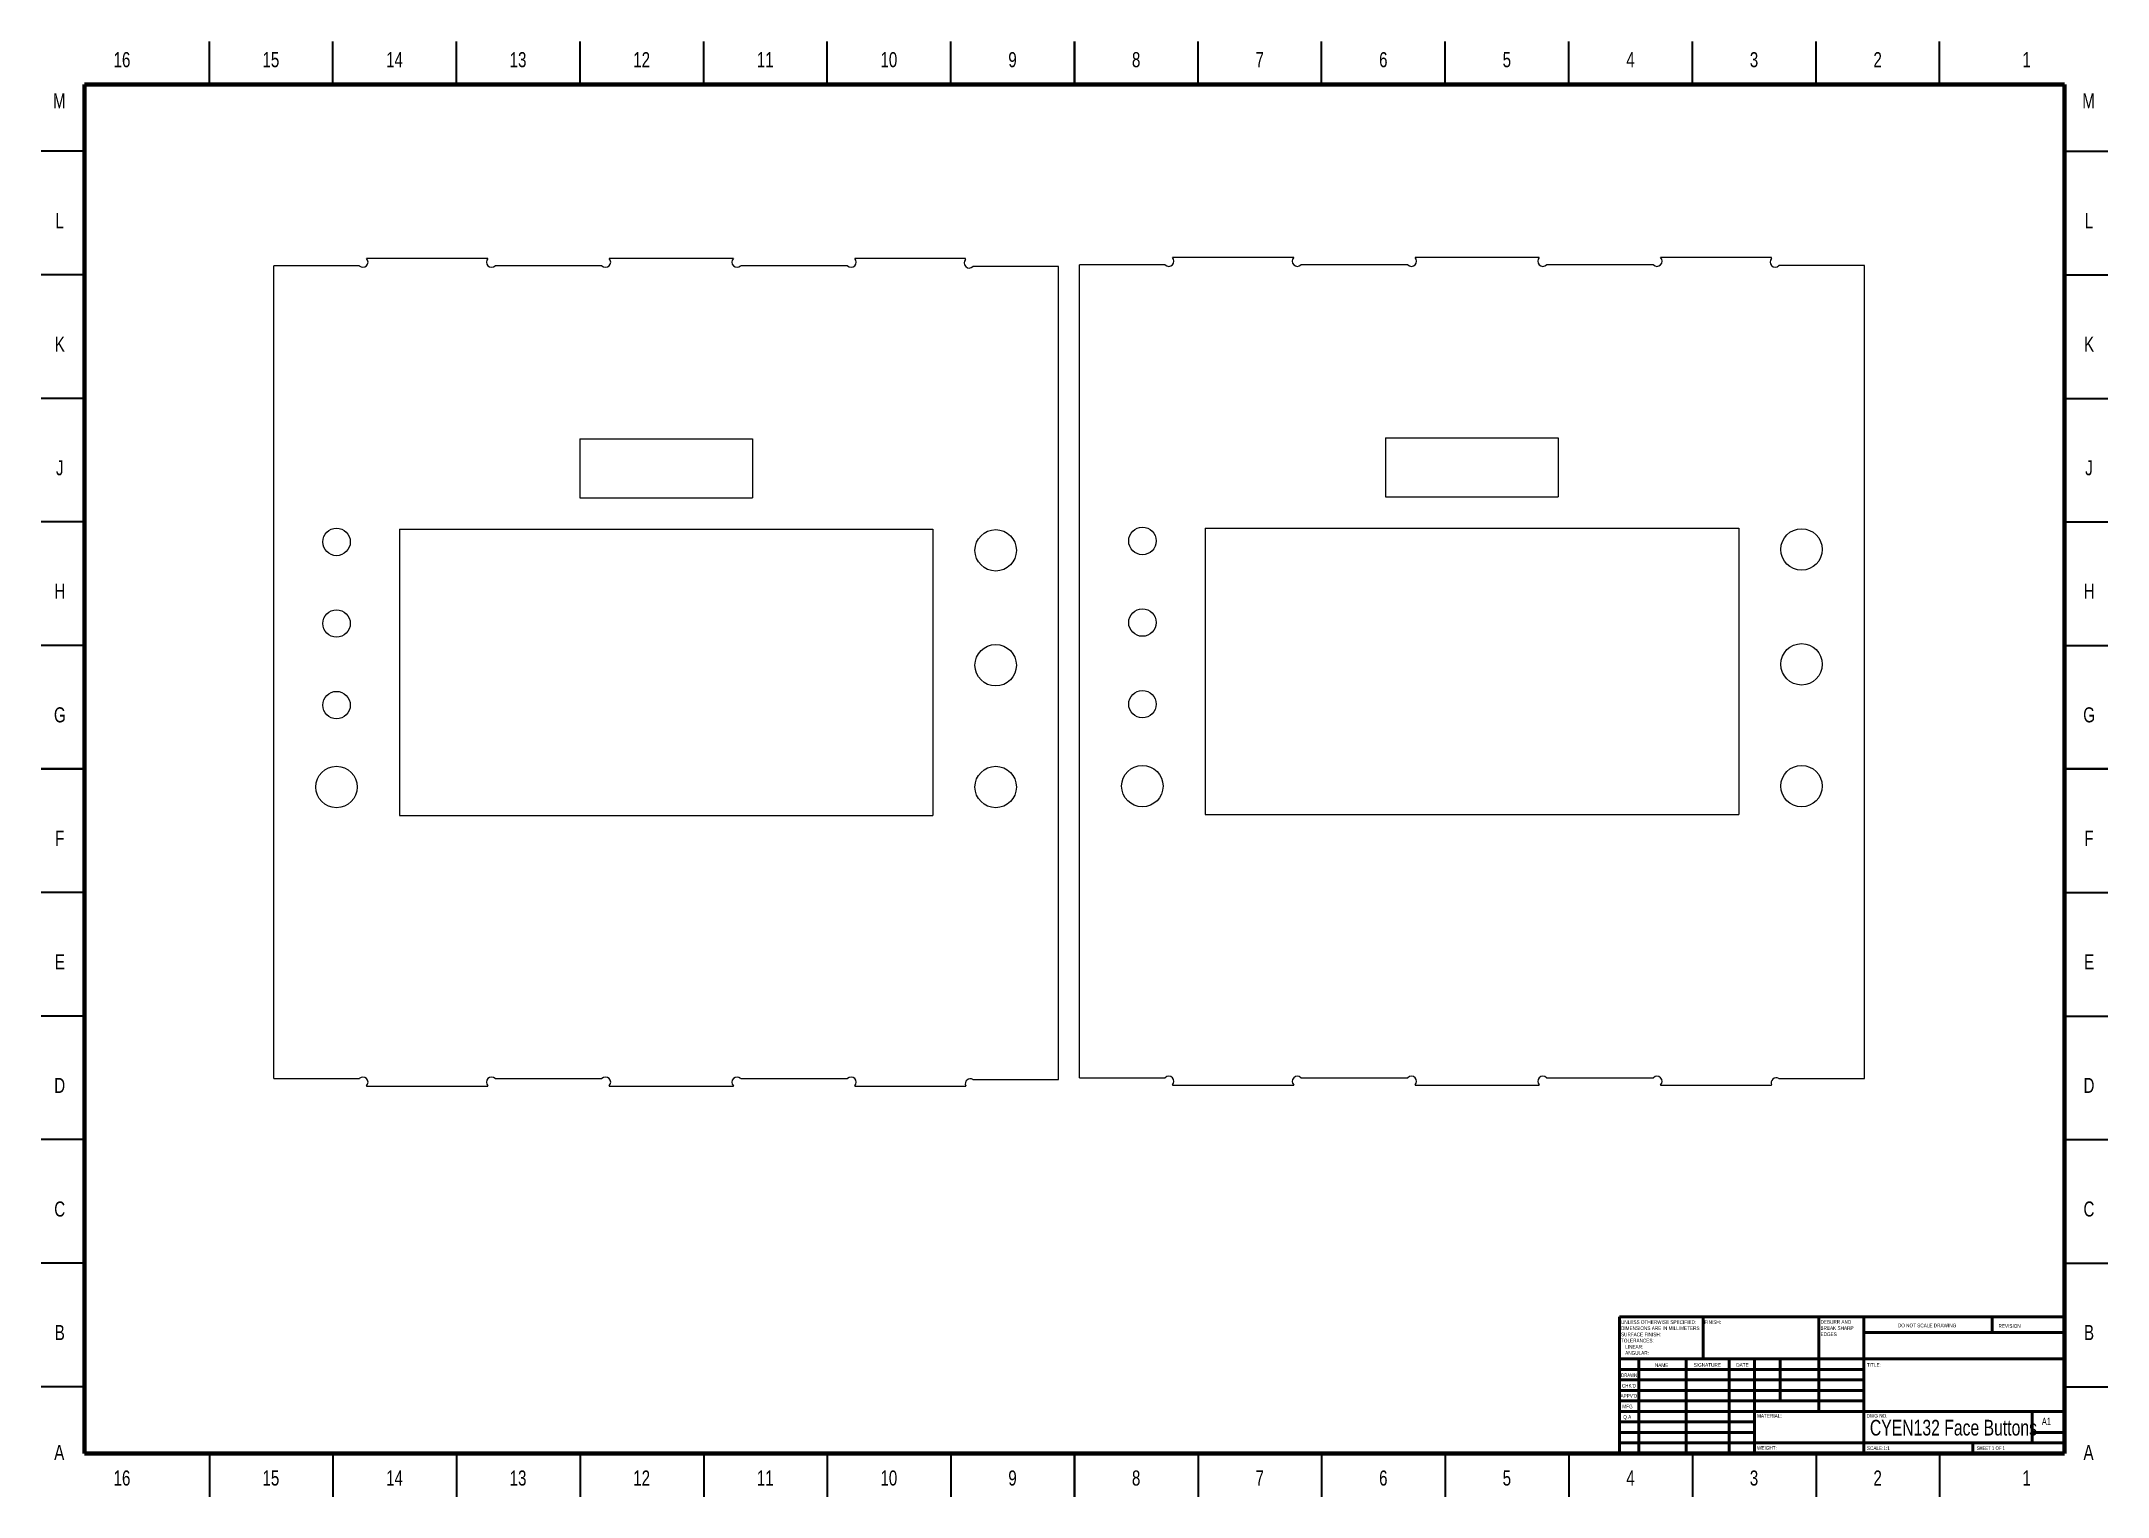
# Model space of a CAD drawing. Header units: inches. Extents: x 0.1 to 33, y 0.1 to 23.3.
import ezdxf

# ---------------------------------------------------------------- set-up
doc = ezdxf.new("R2010")
doc.units = ezdxf.units.IN
doc.header["$MEASUREMENT"] = 0
doc.styles.add('SLDTEXTSTYLE0', font='TXT', dxfattribs={"width": 0.75})
doc.styles.add('SLDTEXTSTYLE1', font='TXT', dxfattribs={"width": 0.686449})
doc.styles.add('SLDTEXTSTYLE2', font='TXT', dxfattribs={"width": 0.6875})

# ---------------------------------------------------------------- blocks, each defined once
blk = doc.blocks.new('SW_NOTE_0')
at = {"color": 0, "linetype": 'Continuous', "lineweight": 0, "attachment_point": 1, "style": 'SLDTEXTSTYLE0'}
for s, insert, char_height in [('UNLESS OTHERWISE SPECIFIED:', (0, 0.076), 0.05906), ('TOLERANCES:', (0, -0.219), 0.05906), ('SURFACE FINISH:', (0, -0.121), 0.05906), ('DIMENSIONS ARE IN MILLIMETERS', (0, -0.022), 0.05906), ('LINEAR:', (0.066, -0.318), 0.0591), ('ANGULAR:', (0.066, -0.416), 0.0591)]:
    blk.add_mtext(s, dxfattribs=dict(at, insert=insert, char_height=char_height))
blk = doc.blocks.new('SW_NOTE_0_1')
at = {"color": 0, "linetype": 'Continuous', "lineweight": 0, "attachment_point": 1, "style": 'SLDTEXTSTYLE0'}
for s, insert, char_height in [('DEBURR AND', (0, 0.076), 0.0591), ('BREAK SHARP', (0, -0.022), 0.05906), ('EDGES', (0, -0.121), 0.0591)]:
    blk.add_mtext(s, dxfattribs=dict(at, insert=insert, char_height=char_height))

msp = doc.modelspace()

# ---------------------------------------------------------------- linework, layer by layer
at = {"color": 7, "linetype": 'Continuous', "lineweight": 35}
for p, q in [((2.776, 22.598), (2.776, 23.287)), ((4.744, 22.598), (4.744, 23.287)), ((6.713, 22.598), (6.713, 23.287)), ((8.681, 22.598), (8.681, 23.287)), ((10.65, 22.598), (10.65, 23.287)), ((12.618, 22.598), (12.618, 23.287)), ((14.587, 22.598), (14.587, 23.287)), ((16.555, 23.287), (16.555, 22.598)), ((16.555, 22.598), (16.555, 23.287)), ((18.524, 22.598), (18.524, 23.287)), ((20.492, 22.598), (20.492, 23.287)), ((22.461, 22.598), (22.461, 23.287)), ((24.429, 22.598), (24.429, 23.287)), ((26.398, 22.598), (26.398, 23.287)), ((28.366, 22.598), (28.366, 23.287)), ((30.335, 22.598), (30.335, 23.287)), ((0.787, 21.535), (0.098, 21.535)), ((32.323, 21.535), (33.012, 21.535)), ((0.787, 19.567), (0.098, 19.567)), ((32.323, 19.567), (33.012, 19.567)), ((0.787, 17.598), (0.098, 17.598)), ((32.323, 17.598), (33.012, 17.598)), ((0.787, 15.63), (0.098, 15.63)), ((32.323, 15.63), (33.012, 15.63)), ((0.787, 13.661), (0.098, 13.661)), ((32.323, 13.661), (33.012, 13.661)), ((0.098, 11.693), (0.787, 11.693)), ((0.787, 11.693), (0.098, 11.693)), ((33.012, 11.693), (32.323, 11.693)), ((32.323, 11.693), (33.012, 11.693)), ((0.787, 9.724), (0.098, 9.724)), ((32.323, 9.724), (33.012, 9.724)), ((0.787, 7.756), (0.098, 7.756)), ((32.323, 7.756), (33.012, 7.756)), ((0.787, 5.787), (0.098, 5.787)), ((32.323, 5.787), (33.012, 5.787)), ((0.787, 3.819), (0.098, 3.819)), ((32.323, 3.819), (33.012, 3.819)), ((0.787, 1.85), (0.098, 1.85)), ((32.323, 1.85), (33.012, 1.85)), ((2.776, 0.787), (2.776, 0.098)), ((4.744, 0.787), (4.744, 0.098)), ((6.713, 0.787), (6.713, 0.098)), ((8.681, 0.787), (8.681, 0.098)), ((10.65, 0.787), (10.65, 0.098)), ((12.618, 0.787), (12.618, 0.098)), ((14.587, 0.787), (14.587, 0.098)), ((16.555, 0.098), (16.555, 0.787)), ((16.555, 0.787), (16.555, 0.098)), ((18.524, 0.787), (18.524, 0.098)), ((20.492, 0.787), (20.492, 0.098)), ((22.461, 0.787), (22.461, 0.098)), ((24.429, 0.787), (24.429, 0.098)), ((26.398, 0.787), (26.398, 0.098)), ((28.366, 0.787), (28.366, 0.098)), ((30.335, 0.787), (30.335, 0.098))]:
    msp.add_line(p, q, dxfattribs=at)
at = {"color": 7, "linetype": 'Continuous', "lineweight": 70}
for p, q in [((0.787, 0.787), (0.787, 22.598)), ((0.787, 22.598), (32.323, 22.598)), ((32.323, 22.598), (32.323, 0.787)), ((32.323, 0.787), (0.787, 0.787))]:
    msp.add_line(p, q, dxfattribs=at)
at = {"color": 7, "linetype": 'Continuous', "lineweight": 18}
for p, q in [((7.211, 19.829), (5.279, 19.829)), ((5.279, 19.829), (5.279, 19.826)), ((7.211, 19.826), (7.211, 19.829)), ((11.123, 19.829), (9.144, 19.829)), ((9.144, 19.829), (9.144, 19.826)), ((11.123, 19.826), (11.123, 19.829)), ((14.821, 19.829), (13.055, 19.829)), ((13.055, 19.829), (13.055, 19.826)), ((14.821, 19.813), (14.821, 19.829)), ((20.047, 19.844), (18.115, 19.844)), ((18.115, 19.844), (18.115, 19.841)), ((20.047, 19.841), (20.047, 19.844)), ((23.959, 19.844), (21.979, 19.844)), ((21.979, 19.844), (21.979, 19.841)), ((23.959, 19.841), (23.959, 19.844)), ((27.657, 19.844), (25.891, 19.844)), ((25.891, 19.844), (25.891, 19.841)), ((27.657, 19.828), (27.657, 19.844)), ((3.801, 6.759), (3.801, 19.711)), ((5.164, 19.711), (3.801, 19.711)), ((9.028, 19.711), (7.326, 19.711)), ((12.94, 19.711), (11.238, 19.711)), ((16.3, 19.699), (14.938, 19.699)), ((16.3, 6.747), (16.3, 19.699)), ((16.637, 6.774), (16.637, 19.726)), ((18, 19.726), (16.637, 19.726)), ((21.864, 19.726), (20.162, 19.726)), ((25.776, 19.726), (24.074, 19.726)), ((29.136, 19.714), (27.773, 19.714)), ((29.136, 6.762), (29.136, 19.714)), ((8.675, 16.953), (11.425, 16.953)), ((8.675, 16.953), (8.675, 16.015)), ((11.425, 16.953), (11.425, 16.015)), ((21.511, 16.967), (24.261, 16.967)), ((21.511, 16.967), (21.511, 16.03)), ((24.261, 16.967), (24.261, 16.03)), ((8.675, 16.015), (11.425, 16.015)), ((21.511, 16.03), (24.261, 16.03)), ((5.801, 15.515), (14.3, 15.515)), ((5.801, 15.515), (5.801, 10.953)), ((14.3, 15.515), (14.3, 10.953)), ((18.637, 15.53), (27.136, 15.53)), ((18.637, 15.53), (18.637, 10.967)), ((27.136, 15.53), (27.136, 10.967)), ((5.801, 10.953), (14.3, 10.953)), ((18.637, 10.967), (27.136, 10.967)), ((3.801, 6.759), (5.164, 6.759)), ((5.279, 6.644), (5.279, 6.641)), ((5.279, 6.641), (7.211, 6.641)), ((7.211, 6.641), (7.211, 6.644)), ((7.326, 6.759), (9.028, 6.759)), ((9.144, 6.644), (9.144, 6.641)), ((9.144, 6.641), (11.123, 6.641)), ((11.123, 6.641), (11.123, 6.644)), ((11.238, 6.759), (12.94, 6.759)), ((13.055, 6.644), (13.055, 6.641)), ((13.055, 6.641), (14.822, 6.641)), ((14.822, 6.641), (14.822, 6.644)), ((14.937, 6.747), (16.3, 6.747)), ((16.637, 6.774), (18, 6.774)), ((18.115, 6.658), (18.115, 6.656)), ((18.115, 6.656), (20.047, 6.656)), ((20.047, 6.656), (20.047, 6.658)), ((20.162, 6.774), (21.864, 6.774)), ((21.979, 6.658), (21.979, 6.656)), ((21.979, 6.656), (23.959, 6.656)), ((23.959, 6.656), (23.959, 6.658)), ((24.074, 6.774), (25.776, 6.774)), ((25.891, 6.658), (25.891, 6.656)), ((25.891, 6.656), (27.658, 6.656)), ((27.658, 6.656), (27.658, 6.658)), ((27.773, 6.762), (29.136, 6.762))]:
    msp.add_line(p, q, dxfattribs=at)
at = {"color": 7, "linetype": 'Continuous', "lineweight": 50}
for p, q in [((25.236, 2.963), (32.323, 2.963)), ((25.236, 2.963), (25.236, 0.787)), ((26.567, 2.293), (26.567, 2.963)), ((28.409, 2.963), (28.409, 1.457)), ((29.126, 2.963), (29.126, 0.787)), ((31.173, 2.712), (31.173, 2.963)), ((32.323, 2.712), (29.126, 2.712)), ((32.323, 2.293), (25.236, 2.293)), ((29.126, 2.126), (25.236, 2.126)), ((25.543, 2.293), (25.543, 0.787)), ((26.299, 2.293), (26.299, 0.787)), ((26.984, 2.293), (26.984, 0.787)), ((27.386, 0.787), (27.386, 2.293)), ((27.795, 1.624), (27.795, 2.293)), ((29.126, 1.959), (25.236, 1.959)), ((29.126, 1.791), (25.236, 1.791)), ((29.126, 1.624), (25.236, 1.624)), ((27.386, 1.457), (25.236, 1.457)), ((27.386, 1.457), (32.323, 1.457)), ((31.811, 0.955), (31.811, 1.457)), ((27.386, 1.289), (25.236, 1.289)), ((27.386, 1.122), (25.236, 1.122)), ((32.323, 1.122), (31.811, 1.122)), ((25.236, 0.955), (32.323, 0.955)), ((30.866, 0.787), (30.866, 0.955))]:
    msp.add_line(p, q, dxfattribs=at)
at = {"color": 7, "linetype": 'Continuous', "lineweight": 18}
for centre, radius in [((4.801, 15.311), 0.219), ((15.3, 15.177), 0.33), ((17.637, 15.326), 0.219), ((28.136, 15.191), 0.33), ((4.801, 14.011), 0.219), ((17.637, 14.026), 0.219), ((15.3, 13.346), 0.33), ((28.136, 13.361), 0.33), ((4.801, 12.711), 0.219), ((17.637, 12.726), 0.219), ((4.8, 11.406), 0.33), ((15.3, 11.406), 0.33), ((17.636, 11.42), 0.33), ((28.136, 11.42), 0.33)]:
    msp.add_circle(centre, radius, dxfattribs=at)
for centre, start, end in [((5.221, 19.769), 225, 45), ((7.269, 19.769), 135, 315), ((9.086, 19.769), 225, 45), ((11.18, 19.769), 135, 315), ((12.997, 19.769), 225, 45), ((14.879, 19.756), 135.5512, 315.5512), ((18.057, 19.783), 225, 45), ((20.105, 19.783), 135, 315), ((21.922, 19.783), 225, 45), ((24.016, 19.783), 135, 315), ((25.833, 19.783), 225, 45), ((27.715, 19.771), 135.5512, 315.5512), ((5.221, 6.702), 315, 135), ((7.269, 6.702), 45, 225), ((9.086, 6.702), 315, 135), ((11.18, 6.702), 45, 225), ((12.997, 6.702), 315, 135), ((14.897, 6.677), 60.1614, 203.5581), ((18.057, 6.716), 315, 135), ((20.105, 6.716), 45, 225), ((21.922, 6.716), 315, 135), ((24.016, 6.716), 45, 225), ((25.833, 6.716), 315, 135), ((27.733, 6.691), 60.1614, 203.5581)]:
    msp.add_arc(centre, 0.0814, start, end, dxfattribs=at)

# ---------------------------------------------------------------- block references
at = {"color": 7, "linetype": 'Continuous', "lineweight": 0}
for name, p in [('SW_NOTE_0', (25.26, 2.834)), ('SW_NOTE_0_1', (28.437, 2.837))]:
    msp.add_blockref(name, p, dxfattribs=at)

# ---------------------------------------------------------------- texts
for s, insert, char_height, attachment_point, style in [('16', (1.383, 23.115), 0.24, 2, 'SLDTEXTSTYLE0'), ('15', (3.755, 23.115), 0.24, 2, 'SLDTEXTSTYLE0'), ('14', (5.724, 23.115), 0.24, 2, 'SLDTEXTSTYLE0'), ('13', (7.692, 23.115), 0.24, 2, 'SLDTEXTSTYLE0'), ('12', (9.661, 23.115), 0.24, 2, 'SLDTEXTSTYLE0'), ('11', (11.629, 23.115), 0.24, 2, 'SLDTEXTSTYLE0'), ('10', (13.598, 23.115), 0.24, 2, 'SLDTEXTSTYLE0'), ('9', (15.568, 23.115), 0.24, 2, 'SLDTEXTSTYLE0'), ('8', (17.537, 23.115), 0.24, 2, 'SLDTEXTSTYLE0'), ('7', (19.505, 23.115), 0.24, 2, 'SLDTEXTSTYLE0'), ('6', (21.474, 23.115), 0.24, 2, 'SLDTEXTSTYLE0'), ('5', (23.442, 23.115), 0.24, 2, 'SLDTEXTSTYLE0'), ('4', (25.411, 23.115), 0.24, 2, 'SLDTEXTSTYLE0'), ('3', (27.379, 23.115), 0.24, 2, 'SLDTEXTSTYLE0'), ('2', (29.348, 23.115), 0.24, 2, 'SLDTEXTSTYLE0'), ('1', (31.72, 23.115), 0.24, 2, 'SLDTEXTSTYLE0'), ('M', (0.385, 22.46), 0.24, 2, 'SLDTEXTSTYLE0'), ('M', (32.708, 22.46), 0.24, 2, 'SLDTEXTSTYLE0'), ('L', (0.391, 20.55), 0.24, 2, 'SLDTEXTSTYLE0'), ('L', (32.714, 20.55), 0.24, 2, 'SLDTEXTSTYLE0'), ('K', (0.393, 18.582), 0.24, 2, 'SLDTEXTSTYLE0'), ('K', (32.716, 18.582), 0.24, 2, 'SLDTEXTSTYLE0'), ('J', (0.392, 16.613), 0.24, 2, 'SLDTEXTSTYLE0'), ('J', (32.714, 16.613), 0.24, 2, 'SLDTEXTSTYLE0'), ('H', (0.393, 14.645), 0.24, 2, 'SLDTEXTSTYLE0'), ('H', (32.716, 14.645), 0.24, 2, 'SLDTEXTSTYLE0'), ('G', (0.393, 12.676), 0.24, 2, 'SLDTEXTSTYLE0'), ('G', (32.716, 12.676), 0.24, 2, 'SLDTEXTSTYLE0'), ('F', (0.391, 10.708), 0.24, 2, 'SLDTEXTSTYLE0'), ('F', (32.714, 10.708), 0.24, 2, 'SLDTEXTSTYLE0'), ('E', (0.394, 8.739), 0.24, 2, 'SLDTEXTSTYLE0'), ('E', (32.717, 8.739), 0.24, 2, 'SLDTEXTSTYLE0'), ('D', (0.391, 6.771), 0.24, 2, 'SLDTEXTSTYLE0'), ('D', (32.714, 6.771), 0.24, 2, 'SLDTEXTSTYLE0'), ('C', (0.391, 4.802), 0.24, 2, 'SLDTEXTSTYLE0'), ('C', (32.714, 4.802), 0.24, 2, 'SLDTEXTSTYLE0'), ('B', (0.392, 2.834), 0.24, 2, 'SLDTEXTSTYLE0'), ('FINISH:', (26.589, 2.91), 0.0591, 1, 'SLDTEXTSTYLE0'), ('DO NOT SCALE DRAWING', (29.67, 2.856), 0.05906, 1, 'SLDTEXTSTYLE0'), ('REVISION', (31.273, 2.848), 0.0591, 1, 'SLDTEXTSTYLE0'), ('B', (32.715, 2.834), 0.24, 2, 'SLDTEXTSTYLE0'), ('DRAWN', (25.262, 2.062), 0.0591, 1, 'SLDTEXTSTYLE1'), ('NAME', (25.8, 2.224), 0.0591, 1, 'SLDTEXTSTYLE0'), ('SIGNATURE', (26.419, 2.227), 0.0591, 1, 'SLDTEXTSTYLE0'), ('DATE', (27.095, 2.227), 0.0591, 1, 'SLDTEXTSTYLE0'), ('TITLE:', (29.177, 2.227), 0.0591, 1, 'SLDTEXTSTYLE0'), ("APPV'D", (25.252, 1.735), 0.0591, 1, 'SLDTEXTSTYLE0'), ("CHK'D", (25.273, 1.896), 0.0591, 1, 'SLDTEXTSTYLE0'), ('MFG', (25.28, 1.564), 0.0591, 1, 'SLDTEXTSTYLE0'), ('Q.A', (25.296, 1.398), 0.0591, 1, 'SLDTEXTSTYLE0'), ('MATERIAL:', (27.427, 1.417), 0.0591, 1, 'SLDTEXTSTYLE0'), ('DWG NO.', (29.171, 1.417), 0.0591, 1, 'SLDTEXTSTYLE0'), ('CYEN132 Face Buttons', (30.555, 1.323), 0.25, 2, 'SLDTEXTSTYLE0'), ('A1', (31.963, 1.355), 0.1146, 1, 'SLDTEXTSTYLE0'), ('A', (0.384, 0.924), 0.24, 2, 'SLDTEXTSTYLE0'), ('WEIGHT:', (27.426, 0.904), 0.059, 1, 'SLDTEXTSTYLE0'), ('SCALE:1:1', (29.176, 0.902), 0.0591, 1, 'SLDTEXTSTYLE0'), ('SHEET 1 OF 1', (30.924, 0.902), 0.05906, 1, 'SLDTEXTSTYLE2'), ('A', (32.707, 0.924), 0.24, 2, 'SLDTEXTSTYLE0'), ('16', (1.383, 0.516), 0.24, 2, 'SLDTEXTSTYLE0'), ('15', (3.755, 0.516), 0.24, 2, 'SLDTEXTSTYLE0'), ('14', (5.724, 0.516), 0.24, 2, 'SLDTEXTSTYLE0'), ('13', (7.692, 0.516), 0.24, 2, 'SLDTEXTSTYLE0'), ('12', (9.661, 0.516), 0.24, 2, 'SLDTEXTSTYLE0'), ('11', (11.629, 0.516), 0.24, 2, 'SLDTEXTSTYLE0'), ('10', (13.598, 0.516), 0.24, 2, 'SLDTEXTSTYLE0'), ('9', (15.568, 0.516), 0.24, 2, 'SLDTEXTSTYLE0'), ('8', (17.537, 0.516), 0.24, 2, 'SLDTEXTSTYLE0'), ('7', (19.505, 0.516), 0.24, 2, 'SLDTEXTSTYLE0'), ('6', (21.474, 0.516), 0.24, 2, 'SLDTEXTSTYLE0'), ('5', (23.442, 0.516), 0.24, 2, 'SLDTEXTSTYLE0'), ('4', (25.411, 0.516), 0.24, 2, 'SLDTEXTSTYLE0'), ('3', (27.379, 0.516), 0.24, 2, 'SLDTEXTSTYLE0'), ('2', (29.348, 0.516), 0.24, 2, 'SLDTEXTSTYLE0'), ('1', (31.72, 0.516), 0.24, 2, 'SLDTEXTSTYLE0')]:
    msp.add_mtext(s, dxfattribs=dict(at, insert=insert, char_height=char_height, attachment_point=attachment_point, style=style))

doc.saveas('drawing.dxf')
